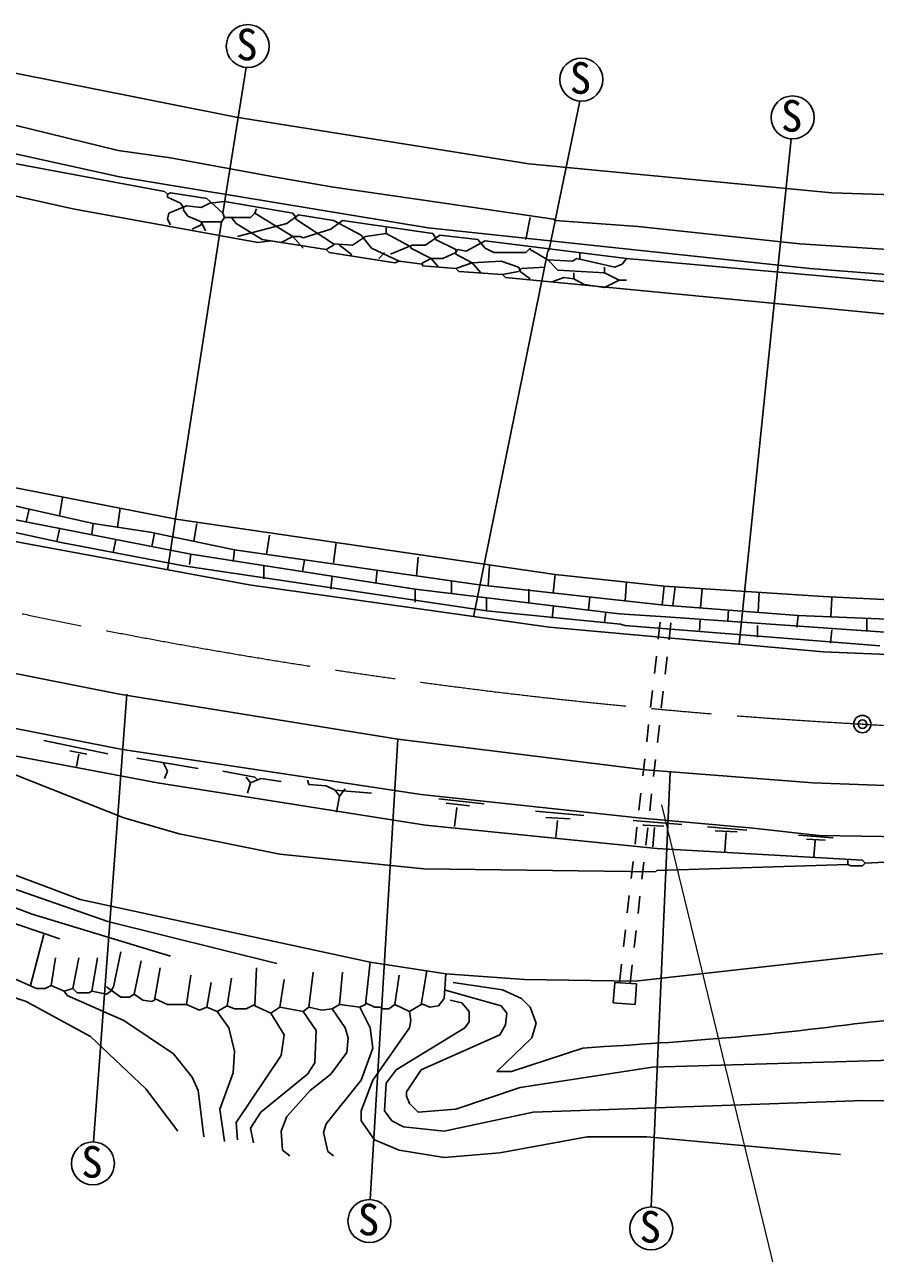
# Model space of a CAD drawing. Units: millimetres, scale not verified. Extents: x 40000 to 680000, y 20000 to 380000.
# Drawn here: x 149959 to 199412, y 240008 to 311417 of the extents above; entities that cross this region are included whole.
import ezdxf
from ezdxf.enums import TextEntityAlignment as Align

# ---------------------------------------------------------------- set-up
doc = ezdxf.new("R2010")
doc.units = ezdxf.units.MM
doc.header["$LTSCALE"] = 1000
doc.header["$PDMODE"] = 32
doc.header["$PDSIZE"] = 500
doc.linetypes.add('CHAIN', pattern=[18.5, 12, -1.5, 3.5, -1.5])
for name, color, linetype, lineweight in [('M-BGD', 7, 'Continuous', 25), ('M-BMK', 2, 'CHAIN', 13), ('M-BMK-SRVR', 3, 'Continuous', 25), ('M-STR-HTXT', 7, 'Continuous', 13)]:
    doc.layers.add(name, color=color, linetype=linetype, lineweight=lineweight)
doc.styles.add('ＭＳ ゴシック', font='')
doc.styles.get('ＭＳ ゴシック').set_extended_font_data('MS Gothic')

msp = doc.modelspace()

# ---------------------------------------------------------------- linework, layer by layer
at = {"layer": 'M-BGD'}
for p, q in [((145653, 309344), (162248, 306042)), ((162840, 308921), (161486, 300454)), ((182229, 306973), (180451, 298337)), ((139726, 306042), (155474, 302571)), ((147770, 305957), (155390, 304095)), ((162248, 306042), (179266, 303333)), ((194506, 304772), (191495, 275410)), ((139896, 303587), (152765, 300708)), ((148532, 303502), (158099, 301724)), ((155390, 304095), (158438, 303671)), ((158438, 303671), (164449, 302571)), ((179266, 303333), (196876, 301639)), ((155474, 302571), (173424, 299607)), ((164449, 302571), (167920, 301978)), ((158099, 301724), (158268, 301555)), ((158438, 301639), (158268, 301555)), ((158268, 301555), (158268, 301385)), ((158268, 301385), (159030, 301047)), ((160554, 301301), (158438, 301639)), ((174355, 301047), (167920, 301978)), ((196876, 301639), (214148, 301047)), ((152765, 300708), (163518, 298761)), ((158353, 300454), (159369, 300877)), ((159030, 301047), (159200, 300793)), ((159200, 300793), (159200, 300623)), ((159369, 300877), (160216, 300793)), ((160216, 300793), (160724, 301047)), ((161486, 300454), (160554, 301301)), ((160724, 301047), (161570, 301131)), ((161570, 301131), (165550, 300454)), ((163433, 300708), (163348, 300454)), ((174355, 301047), (180705, 300115)), ((158268, 300115), (158353, 300454)), ((158438, 299777), (158268, 300115)), ((161401, 299946), (158268, 279711)), ((159200, 300623), (159454, 300285)), ((159454, 300285), (160216, 299946)), ((160216, 299946), (160470, 299438)), ((160300, 299946), (160216, 299777)), ((161401, 299946), (160300, 299946)), ((161570, 300200), (161401, 299946)), ((161486, 300454), (161570, 300200)), ((163094, 300200), (161570, 300200)), ((161994, 300200), (162248, 299861)), ((163348, 300454), (163094, 300200)), ((163348, 300454), (165550, 299099)), ((165211, 299861), (165888, 300369)), ((165550, 300454), (165719, 300200)), ((165719, 300200), (165719, 300115)), ((165719, 300115), (167920, 298676)), ((165888, 300369), (167920, 300031)), ((167751, 299523), (168428, 300031)), ((167920, 300031), (169529, 299184)), ((168428, 300031), (173678, 299269)), ((179350, 300200), (179096, 298930)), ((180705, 300115), (180790, 300031)), ((180790, 300031), (185616, 299692)), ((160216, 299777), (159708, 299523)), ((162248, 299861), (163772, 298930)), ((162332, 299099), (165211, 299861)), ((166142, 299015), (167751, 299523)), ((169783, 299099), (170968, 299269)), ((170968, 299607), (170968, 299269)), ((170968, 299269), (172408, 298507)), ((173424, 299607), (195606, 297237)), ((173678, 299269), (173847, 299015)), ((185616, 299692), (195014, 298676)), ((163518, 298761), (164280, 298845)), ((163772, 298930), (164872, 298761)), ((164280, 298845), (167497, 298337)), ((164872, 298761), (165550, 299099)), ((165550, 299099), (166142, 298422)), ((165550, 299099), (165973, 299099)), ((165973, 299099), (166142, 299015)), ((167497, 298337), (167920, 298591)), ((167920, 298676), (169021, 298591)), ((167920, 298591), (167920, 298676)), ((168259, 298591), (168936, 298083)), ((169021, 298591), (169783, 299099)), ((169529, 299184), (170122, 298422)), ((171222, 298083), (172492, 298591)), ((172408, 298507), (172408, 298422)), ((172492, 298591), (173254, 298591)), ((173254, 298591), (174101, 299184)), ((173847, 299015), (173847, 298930)), ((173847, 298930), (175032, 298337)), ((174101, 299184), (176302, 298930)), ((176726, 298845), (175625, 298253)), ((176302, 298930), (176726, 298422)), ((184938, 297829), (176726, 298845)), ((195014, 298676), (201618, 298253)), ((167666, 298168), (167497, 298337)), ((171476, 297575), (167666, 298168)), ((168936, 298083), (168936, 297999)), ((170122, 298422), (171730, 297660)), ((170884, 298168), (170545, 297829)), ((172408, 298422), (173593, 297829)), ((173593, 297829), (173085, 297575)), ((173593, 297829), (174016, 297321)), ((174270, 297829), (173593, 297829)), ((175032, 298168), (174270, 297829)), ((175032, 298337), (175032, 298083)), ((175117, 298337), (175032, 298168)), ((175032, 298083), (175964, 297575)), ((175625, 298253), (175117, 298337)), ((180366, 298253), (176048, 277001)), ((176726, 298422), (177234, 298168)), ((177234, 298168), (179096, 298168)), ((179096, 298168), (179350, 298422)), ((179350, 298422), (179350, 298337)), ((179350, 298337), (180366, 297745)), ((180451, 298337), (180366, 298253)), ((181806, 297660), (182060, 297829)), ((182060, 297829), (184261, 297321)), ((182229, 298168), (182229, 297829)), ((184684, 297491), (184938, 297829)), ((200094, 296475), (184938, 297829)), ((171730, 297660), (171476, 297575)), ((173085, 297491), (171730, 297660)), ((173085, 297575), (173085, 297406)), ((173085, 297406), (175032, 297237)), ((175032, 297237), (175964, 297575)), ((175202, 297067), (175032, 297237)), ((177742, 296898), (175202, 297067)), ((175964, 297575), (177657, 297660)), ((175964, 297575), (176472, 296983)), ((177657, 297660), (178673, 297321)), ((178673, 297067), (177742, 296898)), ((178673, 297321), (178758, 297152)), ((178842, 297237), (178673, 297067)), ((178758, 297152), (178758, 297067)), ((178758, 297067), (179350, 296644)), ((180197, 297321), (178842, 297237)), ((180366, 297745), (181806, 297660)), ((180959, 297152), (180366, 297745)), ((183668, 296983), (180959, 297152)), ((183668, 297321), (183668, 296983)), ((184261, 297321), (184684, 297491)), ((195606, 297237), (201194, 296813)), ((177911, 296729), (177742, 296898)), ((201533, 294443), (177911, 296729)), ((180620, 296475), (181298, 296729)), ((181298, 296729), (181890, 296644)), ((181890, 296983), (181890, 296644)), ((181890, 296644), (182483, 296305)), ((184515, 296559), (183668, 296983)), ((183668, 296136), (184515, 296559)), ((184938, 296559), (184515, 296559)), ((182483, 296305), (183668, 296136)), ((144468, 285468), (158776, 282674)), ((143113, 284875), (153950, 282420)), ((152172, 283944), (151984, 282866)), ((152088, 281319), (144214, 283013)), ((147939, 282928), (159623, 280642)), ((150225, 283267), (150060, 282513)), ((155506, 283313), (155359, 282203)), ((152003, 282166), (151829, 281375)), ((153950, 282420), (153866, 281827)), ((153950, 282420), (157252, 281912)), ((158776, 282674), (180790, 279457)), ((159962, 282420), (159792, 281404)), ((149294, 281404), (163010, 278864)), ((155259, 281496), (155102, 280745)), ((157252, 281912), (162163, 280896)), ((157504, 281860), (157347, 281087)), ((164195, 281743), (164026, 280642)), ((159200, 279965), (152088, 281319)), ((159623, 280642), (159538, 280049)), ((159623, 280642), (172662, 278610)), ((162163, 280896), (162078, 280219)), ((162163, 280896), (176387, 278864)), ((168060, 281317), (167920, 280134)), ((176810, 277340), (159200, 279965)), ((163856, 279965), (163856, 279203)), ((166227, 280303), (166106, 279632)), ((172831, 280473), (172746, 279372)), ((176980, 279965), (176898, 278808)), ((167836, 279372), (167751, 278610)), ((170460, 279711), (170376, 278949)), ((180790, 279457), (180688, 278390)), ((180790, 279457), (187140, 278779)), ((163010, 278864), (180451, 276409)), ((172662, 278610), (184515, 277171)), ((172662, 278610), (172662, 277848)), ((174778, 279118), (174778, 278356)), ((176387, 278864), (187140, 277679)), ((179266, 278610), (179266, 277848)), ((184938, 279033), (184869, 277929)), ((187140, 278779), (187016, 277692)), ((187140, 278779), (196368, 278187)), ((187765, 278739), (187641, 277652)), ((189349, 278637), (189244, 277519)), ((176810, 278102), (176810, 277340)), ((182822, 278187), (182733, 277387)), ((192658, 278425), (192589, 277264)), ((196368, 278187), (204920, 277763)), ((196876, 278102), (196829, 277006)), ((184600, 276578), (176810, 277340)), ((180694, 277635), (180620, 276917)), ((183739, 277265), (183668, 276663)), ((184515, 277171), (187224, 277001)), ((187140, 277679), (194929, 277086)), ((190865, 277425), (190832, 276749)), ((194929, 277086), (194844, 276409)), ((194929, 277086), (206952, 276578)), ((180451, 276409), (196368, 274969)), ((184600, 276578), (184854, 276493)), ((184854, 276493), (199670, 275308)), ((186904, 276698), (186791, 275705)), ((187224, 277001), (200517, 276070)), ((187529, 276658), (187416, 275665)), ((189224, 276861), (189177, 276147)), ((192558, 276493), (192558, 275816)), ((198908, 276917), (198908, 276155)), ((196876, 276239), (196792, 275477)), ((196368, 274969), (212116, 274292)), ((143452, 274885), (155474, 272514)), ((186679, 274711), (186566, 273717)), ((187304, 274671), (187191, 273677)), ((155898, 272514), (153964, 246485)), ((155474, 272514), (171646, 269889)), ((186454, 272724), (186341, 271730)), ((187079, 272684), (186966, 271690)), ((146076, 271159), (155644, 269297)), ((186228, 270736), (186116, 269743)), ((186853, 270696), (186741, 269703)), ((157676, 267349), (145568, 269635)), ((151072, 269805), (154797, 269043)), ((152596, 269212), (153584, 269011)), ((155644, 269297), (173000, 266672)), ((171646, 269889), (170037, 243135)), ((171646, 269889), (186039, 268111)), ((147177, 268704), (155728, 265317)), ((153116, 269018), (152974, 268301)), ((156490, 268789), (160046, 268196)), ((158014, 268535), (158268, 268027)), ((186003, 268749), (185891, 267756)), ((186628, 268709), (186516, 267715)), ((158268, 268027), (158099, 267603)), ((161486, 268027), (163348, 267688)), ((186039, 268111), (195776, 267349)), ((187489, 267998), (186378, 242711)), ((173254, 264894), (157676, 267349)), ((162840, 267688), (163094, 267349)), ((163094, 267349), (162925, 266757)), ((163094, 267349), (163687, 267603)), ((163348, 267688), (163518, 267519)), ((163687, 267603), (164872, 267434)), ((166481, 267265), (166396, 267519)), ((167497, 267180), (166481, 267265)), ((168005, 266926), (167497, 267180)), ((195776, 267349), (205343, 267011)), ((168005, 266926), (170122, 266757)), ((168259, 266587), (168005, 266926)), ((168259, 266587), (168090, 265656)), ((168598, 267011), (168259, 266587)), ((173000, 266672), (185616, 265317)), ((174038, 266433), (176670, 266131)), ((185778, 266762), (185666, 265768)), ((186403, 266722), (186291, 265728)), ((174470, 266167), (175822, 266022)), ((175073, 265912), (174943, 264810)), ((179660, 265701), (182469, 265455)), ((155728, 265317), (158946, 264386)), ((180257, 265338), (181674, 265256)), ((180941, 265167), (180837, 264200)), ((185331, 265160), (188156, 264931)), ((185616, 265317), (192304, 264725)), ((158946, 264386), (164788, 263201)), ((186716, 263539), (173254, 264894)), ((185553, 264775), (185440, 263781)), ((185898, 264900), (185976, 264900)), ((185976, 264900), (187105, 264843)), ((186178, 264734), (186065, 263741)), ((186564, 264759), (186481, 263636)), ((189652, 264795), (191945, 264613)), ((190104, 264571), (191383, 264498)), ((190739, 264467), (190650, 263370)), ((192304, 264725), (196114, 264301)), ((194939, 264312), (196964, 264156)), ((196114, 264301), (205512, 264132)), ((198654, 262862), (186716, 263539)), ((195407, 264083), (196492, 264024)), ((195910, 263996), (195837, 263060)), ((146161, 263201), (153188, 260576)), ((164788, 263201), (173170, 262354)), ((185328, 262787), (185215, 261794)), ((197808, 262947), (197808, 262608)), ((198824, 262693), (198654, 262862)), ((144976, 262693), (154797, 259306)), ((173170, 262354), (186632, 262185)), ((185953, 262747), (185840, 261754)), ((186632, 262185), (186716, 262269)), ((186716, 262269), (197808, 262608)), ((197808, 262608), (197977, 262523)), ((197977, 262523), (198654, 262523)), ((198654, 262523), (198824, 262693)), ((198824, 262693), (200771, 262777)), ((145907, 261423), (150394, 259729)), ((185103, 260800), (184990, 259806)), ((185728, 260760), (185615, 259766)), ((153188, 260576), (170037, 256935)), ((152003, 258290), (148024, 259645)), ((150394, 259729), (158438, 257274)), ((154797, 259306), (164618, 256851)), ((151072, 258544), (150310, 255581)), ((184878, 258813), (184765, 257819)), ((185503, 258773), (185390, 257779)), ((151749, 257189), (151495, 255581)), ((153104, 257189), (152765, 255411)), ((154204, 257189), (153866, 255242)), ((155559, 257528), (155136, 255496)), ((185446, 255835), (199840, 257443)), ((156744, 257020), (156321, 255073)), ((157845, 256597), (157506, 254734)), ((163433, 256597), (163348, 254395)), ((170037, 256935), (169783, 254480)), ((170037, 256935), (174440, 256258)), ((173339, 256427), (173000, 254480)), ((184652, 256825), (184529, 255738)), ((185277, 256785), (185154, 255698)), ((149294, 256004), (150648, 255411)), ((159623, 256173), (159369, 254480)), ((160808, 255750), (160554, 254311)), ((161994, 256004), (161740, 254395)), ((165042, 255919), (164788, 254311)), ((166735, 256343), (166481, 254311)), ((168428, 256343), (168259, 254480)), ((171730, 256173), (171476, 254480)), ((174440, 256258), (174355, 254819)), ((174440, 256258), (179012, 255919)), ((174863, 255750), (177742, 255327)), ((179012, 255919), (185446, 255835)), ((184256, 255756), (184176, 254565)), ((185519, 255672), (184256, 255756)), ((185446, 254480), (185519, 255672)), ((150056, 254649), (148786, 255073)), ((150648, 255411), (151156, 255411)), ((151156, 255411), (151495, 255581)), ((151495, 255581), (152257, 255242)), ((152765, 255411), (152257, 255242)), ((152257, 255242), (152426, 254988)), ((152426, 254988), (155728, 253549)), ((152765, 255411), (153019, 255157)), ((153019, 255157), (153696, 255157)), ((153696, 255157), (153866, 255242)), ((153866, 255242), (154712, 255073)), ((154712, 255496), (155559, 254903)), ((154966, 255242), (154712, 255073)), ((155136, 255496), (154966, 255242)), ((156067, 254903), (156321, 255073)), ((156829, 254734), (156321, 255073)), ((174355, 255327), (177657, 254395)), ((177742, 255327), (178842, 254819)), ((153781, 252617), (150056, 254649)), ((155559, 254903), (156067, 254903)), ((157337, 254649), (156829, 254734)), ((157506, 254734), (157337, 254649)), ((157506, 254819), (158268, 254480)), ((158268, 254480), (159369, 254480)), ((159369, 254480), (160131, 254141)), ((160131, 254141), (160554, 254311)), ((160554, 254311), (161147, 254057)), ((161740, 254395), (161147, 254057)), ((162163, 254226), (161740, 254395)), ((162840, 254226), (162163, 254226)), ((163348, 254480), (162840, 254226)), ((163348, 254395), (164280, 253972)), ((164788, 254311), (164280, 253972)), ((164788, 254311), (166142, 254057)), ((166481, 254311), (166142, 254057)), ((167243, 254141), (166481, 254311)), ((167836, 254226), (167243, 254141)), ((168259, 254480), (167836, 254226)), ((168598, 253125), (167836, 254226)), ((169444, 254311), (168259, 254480)), ((169783, 254480), (169444, 254311)), ((170037, 253125), (169444, 254311)), ((169783, 254565), (170291, 254311)), ((170291, 254311), (170630, 254311)), ((170630, 254311), (170714, 254226)), ((170714, 254226), (171138, 254226)), ((171138, 254226), (171476, 254480)), ((171476, 254480), (172323, 254057)), ((173000, 254480), (172323, 254057)), ((173170, 254480), (173000, 254480)), ((173508, 254311), (173170, 254480)), ((174016, 254395), (173508, 254311)), ((174355, 254819), (174016, 254395)), ((174694, 254734), (175371, 254565)), ((175371, 254565), (175794, 254057)), ((177657, 254395), (177996, 253972)), ((178842, 254819), (179350, 254311)), ((179350, 254311), (179689, 253379)), ((184176, 254565), (185446, 254480)), ((155728, 253549), (158607, 251601)), ((161147, 254057), (161824, 253125)), ((164280, 253972), (165042, 252702)), ((166904, 252956), (166142, 254057)), ((172323, 254057), (172408, 253549)), ((172408, 253549), (172323, 253125)), ((175794, 254057), (175794, 253464)), ((177996, 253972), (177911, 253295)), ((161824, 253125), (162163, 251771)), ((166820, 251093), (166904, 252956)), ((168767, 252533), (168598, 253125)), ((170206, 251940), (170037, 253125)), ((172323, 253125), (170206, 250077)), ((175540, 253125), (171561, 250670)), ((175794, 253464), (175540, 253125)), ((177911, 253295), (177572, 252702)), ((179689, 253379), (179435, 252533)), ((156998, 249569), (153781, 252617)), ((165042, 252702), (164872, 251517)), ((168682, 251686), (168767, 252533)), ((177572, 252702), (173000, 250670)), ((179435, 252533), (177403, 250585)), ((158607, 251601), (159708, 250247)), ((162163, 251771), (162078, 250501)), ((164872, 251517), (162248, 247622)), ((167751, 250416), (168682, 251686)), ((169529, 250077), (170206, 251940)), ((178250, 250585), (182398, 251940)), ((182398, 251940), (183668, 252025)), ((166396, 250416), (166820, 251093)), ((171561, 250670), (170968, 249908)), ((173000, 250670), (172154, 249400)), ((178758, 249654), (186462, 250839)), ((186462, 250839), (201364, 251263)), ((159708, 250247), (160046, 249485)), ((162078, 250501), (161316, 248384)), ((163687, 248215), (166396, 250416)), ((166566, 249485), (167751, 250416)), ((167497, 247537), (169529, 250077)), ((170206, 250077), (169529, 248299)), ((177403, 250585), (178250, 250585)), ((158861, 247114), (156998, 249569)), ((160046, 249485), (160385, 246775)), ((165211, 247961), (166566, 249485)), ((170968, 249908), (170884, 248299)), ((172154, 249400), (172154, 249146)), ((175032, 248384), (178758, 249654)), ((172154, 249146), (172323, 248723)), ((172323, 248723), (172831, 248215)), ((179520, 248215), (198739, 248892)), ((198739, 248892), (211778, 248638)), ((161316, 248384), (161570, 246521)), ((163094, 247283), (163687, 248215)), ((164872, 247114), (165211, 247961)), ((169529, 248299), (169529, 247707)), ((170884, 248299), (171307, 247707)), ((172831, 248215), (175032, 248384)), ((174355, 247114), (179520, 248215)), ((162248, 247622), (162332, 246606)), ((163264, 246437), (163094, 247283)), ((164957, 246013), (164872, 247114)), ((167328, 247029), (167497, 247537)), ((169529, 247707), (170291, 246606)), ((171307, 247707), (171984, 247368)), ((171984, 247368), (174355, 247114)), ((167582, 245929), (167328, 247029)), ((170291, 246606), (171730, 246013)), ((177572, 245844), (182652, 246775)), ((182652, 246775), (186124, 246775)), ((186124, 246775), (197384, 245759)), ((165380, 245675), (164957, 246013)), ((167920, 245675), (167582, 245929)), ((171730, 246013), (174355, 245590)), ((174355, 245590), (177572, 245844))]:
    msp.add_line(p, q, dxfattribs=at)
for centre in [(162933, 310167), (182321, 308220), (194598, 306019), (153930, 245235), (170004, 241885), (186378, 241461)]:
    msp.add_circle(centre, 1250, dxfattribs=at)
msp.add_open_spline([(183668, 252025), (187911, 252300), (189029, 252376), (192458, 252691), (196105, 253027), (198130, 253397), (201779, 253718), (204425, 253951), (205288, 254018), (208560, 254226)], degree=3, knots=[0, 0, 0, 0, 1, 1, 1, 2, 2, 2, 3, 3, 3, 3], dxfattribs=at)
at = {"layer": 'M-BMK'}
for centre, radius, start, end in [((216487, 595617), 325337, 249.28235, 266.85761), ((217413, 573319), 303131, 266.45184, 285.21354)]:
    msp.add_arc(centre, radius, start, end, dxfattribs=at)
at = {"layer": 'M-BMK-SRVR'}
msp.add_circle((198653, 270769), 500, dxfattribs=at)
msp.add_point((198653, 270769), dxfattribs=at)
at = {"layer": 'M-STR-HTXT'}
msp.add_line((186970, 266079), (194167, 236531), dxfattribs=at)

# ---------------------------------------------------------------- texts
at = {"layer": 'M-BGD', "style": 'ＭＳ ゴシック'}
for p in [(162254, 308794), (181643, 306846), (193919, 304645), (153252, 243861), (169325, 240511), (185699, 240088)]:
    msp.add_text('S', height=1833, dxfattribs=at).set_placement(p, align=Align.BOTTOM_LEFT)

doc.saveas('drawing.dxf')
